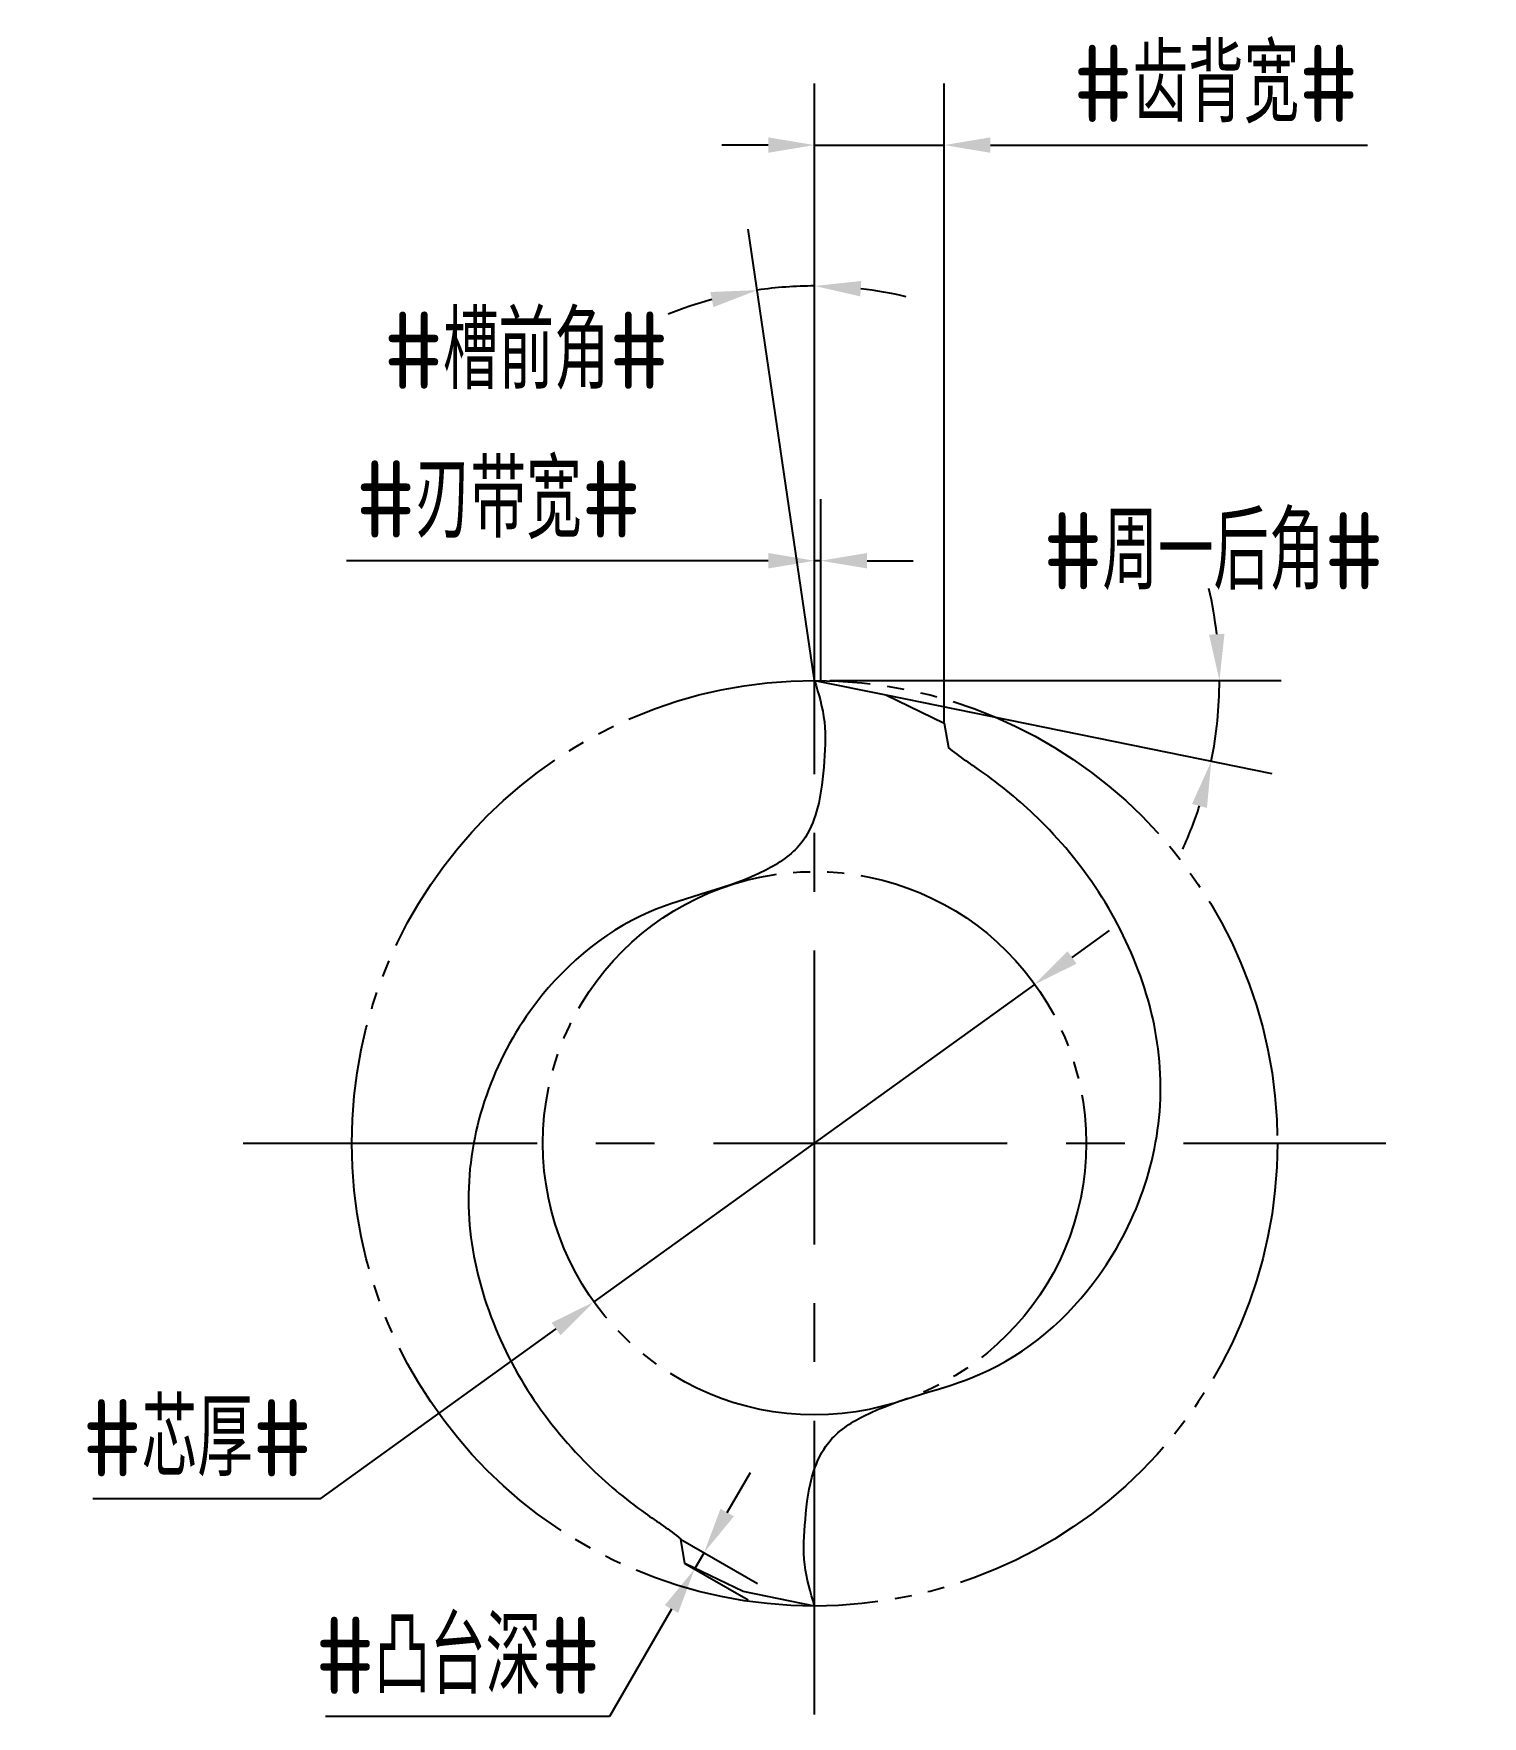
# Model space of a CAD drawing. Header units: millimetres. Extents: x 159.7 to 206.6, y 67.4 to 121.9.
import ezdxf

# ---------------------------------------------------------------- set-up
doc = ezdxf.new("R2010")
doc.units = ezdxf.units.MM
for name, pattern in [('ACAD_ISO04W100', [30, 24, -3, 0, -3]), ('CENTER', [50.8, 31.75, -6.35, 6.35, -6.35]), ('JIS_09_08', [10.75, 8, -0.55, 0.55, -0.55, 0.55, -0.55])]:
    doc.linetypes.add(name, pattern=pattern)
for name, color, linetype in [('中心线', 2, 'ACAD_ISO04W100'), ('标注', 7, 'Continuous'), ('虚线轮廓', 1, 'Continuous'), ('轮廓', 4, 'Continuous')]:
    doc.layers.add(name, color=color, linetype=linetype)
doc.styles.add('CFST0', font='gbenor.shx', dxfattribs={"bigfont": 'gbcbig.shx'})
doc.dimstyles.new('TYToolDesignC1-1', dxfattribs={"dimtxt": 2.5, "dimasz": 1.5, "dimexe": 2, "dimexo": 0, "dimtad": 1, "dimtoh": 1, "dimdec": 3, "dimdsep": 46, "dimtxsty": 'CFST0', "dimcen": 2.502, "dimclrd": 3, "dimclre": 3, "dimclrt": 3, "dimazin": 2, "dimtfac": 1, "dimtdec": 3, "dimtmove": 0, "dimatfit": 3, "dimfxl": 1, "dimarcsym": 0})

# ---------------------------------------------------------------- blocks, each defined once
blk = doc.blocks.new('*D5')
at = {"layer": 'Defpoints', "color": 0, "transparency": 16777216}
for p in [(192.129, 91.085), (177.841, 80.795)]:
    blk.add_point(p, dxfattribs=at)
at = {"layer": '标注', "color": 3, "lineweight": -2, "transparency": 16777216}
for p, q in [((193.346, 91.961), (194.563, 92.838)), ((192.129, 91.085), (177.841, 80.795)), ((169.001, 74.428), (176.624, 79.919)), ((161.611, 74.428), (169.001, 74.428))]:
    blk.add_line(p, q, dxfattribs=at)
at = {"layer": '标注', "color": 3, "transparency": 16777216}
for points in [[(193.2, 92.164), (193.492, 91.758), (192.129, 91.085)], [(176.478, 80.122), (176.77, 79.716), (177.841, 80.795)]]:
    blk.add_solid(points, dxfattribs=at)
at = {"layer": '标注', "color": 3, "transparency": 16777216, "insert": (164.993, 76.386), "char_height": 2.5, "attachment_point": 5, "style": 'CFST0'}
blk.add_mtext('#芯厚#', dxfattribs=at)
blk = doc.blocks.new('*D3')
at = {"layer": 'Defpoints', "color": 0, "transparency": 16777216}
for p in [(184.379, 113.71), (185, 100.94), (185, 100.94), (185, 100), (185.26, 99.17)]:
    blk.add_point(p, dxfattribs=at)
at = {"layer": '标注', "color": 3, "lineweight": -2, "transparency": 16777216}
for q in [(185, 115.725), (182.851, 115.568)]:
    blk.add_line((185, 100.94), q, dxfattribs=at)
for start, end in [(90, 98.3566), (76.5476, 83.2738), (105.0828, 111.809)]:
    blk.add_arc((185, 100.94), 12.785, start, end, dxfattribs=at)
at = {"layer": '标注', "color": 3, "transparency": 16777216}
for points in [[(181.622, 113.529), (181.724, 113.04), (183.142, 113.589)], [(186.483, 113.387), (186.512, 113.886), (185, 113.725)]]:
    blk.add_solid(points, dxfattribs=at)
at = {"layer": '标注', "color": 3, "transparency": 16777216, "insert": (175.656, 111.624), "char_height": 2.5, "attachment_point": 5, "style": 'CFST0'}
blk.add_mtext('#槽前角#', dxfattribs=at)
blk = doc.blocks.new('*D1')
at = {"layer": 'Defpoints', "color": 0, "transparency": 16777216}
for p in [(185, 100.94), (185, 100.94), (185.5, 100.94), (187.31, 100.47), (198.005, 99.189)]:
    blk.add_point(p, dxfattribs=at)
at = {"layer": '标注', "color": 3, "lineweight": -2, "transparency": 16777216}
for p, q in [((185.5, 100.94), (200.123, 100.94)), ((187.31, 100.47), (199.819, 97.925))]:
    blk.add_line(p, q, dxfattribs=at)
for start, end in [(6.5529, 13.1057), (348.4994, 0), (335.3937, 341.9465)]:
    blk.add_arc((185, 100.94), 13.123, start, end, dxfattribs=at)
at = {"layer": '标注', "color": 3, "transparency": 16777216}
for points in [[(198.286, 102.452), (197.787, 102.423), (198.123, 100.94)], [(197.235, 96.937), (197.718, 96.809), (197.859, 98.324)]]:
    blk.add_solid(points, dxfattribs=at)
at = {"layer": '标注', "color": 3, "transparency": 16777216, "insert": (197.93, 105.124), "char_height": 2.5, "attachment_point": 5, "style": 'CFST0'}
blk.add_mtext('#周一后角#', dxfattribs=at)
blk = doc.blocks.new('*D2')
at = {"layer": 'Defpoints', "color": 0, "transparency": 16777216}
for p in [(189.2, 118.291), (185, 100.94), (189.2, 99.56)]:
    blk.add_point(p, dxfattribs=at)
at = {"layer": '标注', "color": 3, "lineweight": -2, "transparency": 16777216}
for p, q in [((185, 100.94), (185, 120.291)), ((189.2, 99.56), (189.2, 120.291)), ((183.5, 118.291), (182, 118.291)), ((185, 118.291), (189.2, 118.291)), ((190.7, 118.291), (202.924, 118.291))]:
    blk.add_line(p, q, dxfattribs=at)
at = {"layer": '标注', "color": 3, "transparency": 16777216}
for points in [[(183.5, 118.541), (183.5, 118.041), (185, 118.291)], [(190.7, 118.541), (190.7, 118.041), (189.2, 118.291)]]:
    blk.add_solid(points, dxfattribs=at)
at = {"layer": '标注', "color": 3, "transparency": 16777216, "insert": (198.007, 120.262), "char_height": 2.5, "attachment_point": 5, "style": 'CFST0'}
blk.add_mtext('#齿背宽#', dxfattribs=at)
blk = doc.blocks.new('*D4')
at = {"layer": 'Defpoints', "color": 0, "transparency": 16777216}
for p in [(185.2, 104.82), (185, 100.94), (185.2, 100.94)]:
    blk.add_point(p, dxfattribs=at)
at = {"layer": '标注', "color": 3, "lineweight": -2, "transparency": 16777216}
for p, q in [((185, 100.94), (185, 106.82)), ((185.2, 100.94), (185.2, 106.82)), ((183.5, 104.82), (169.835, 104.82)), ((185.2, 104.82), (185, 104.82)), ((186.7, 104.82), (188.2, 104.82))]:
    blk.add_line(p, q, dxfattribs=at)
at = {"layer": '标注', "color": 3, "transparency": 16777216}
for points in [[(183.5, 105.07), (183.5, 104.57), (185, 104.82)], [(186.7, 105.07), (186.7, 104.57), (185.2, 104.82)]]:
    blk.add_solid(points, dxfattribs=at)
at = {"layer": '标注', "color": 3, "transparency": 16777216, "insert": (174.753, 106.792), "char_height": 2.5, "attachment_point": 5, "style": 'CFST0'}
blk.add_mtext('#刃带宽#', dxfattribs=at)
blk = doc.blocks.new('*D6')
at = {"layer": 'Defpoints', "color": 0, "transparency": 16777216}
for p in [(180.66, 73.11), (180.8, 72.32), (181.112, 72.14)]:
    blk.add_point(p, dxfattribs=at)
at = {"layer": '标注', "color": 3, "lineweight": -2, "transparency": 16777216}
for p, q in [((182.169, 73.971), (182.919, 75.27)), ((180.66, 73.11), (183.151, 71.672)), ((181.419, 72.672), (181.112, 72.14)), ((180.8, 72.32), (182.844, 71.14)), ((180.362, 70.841), (178.355, 67.364)), ((178.355, 67.364), (169.146, 67.364))]:
    blk.add_line(p, q, dxfattribs=at)
at = {"layer": '标注', "color": 3, "transparency": 16777216}
for points in [[(181.953, 74.096), (182.386, 73.846), (181.419, 72.672)], [(180.146, 70.966), (180.579, 70.716), (181.112, 72.14)]]:
    blk.add_solid(points, dxfattribs=at)
at = {"layer": '标注', "color": 3, "transparency": 16777216, "insert": (173.438, 69.336), "char_height": 2.5, "attachment_point": 5, "style": 'CFST0'}
blk.add_mtext('#凸台深#', dxfattribs=at)

msp = doc.modelspace()

# ---------------------------------------------------------------- linework, layer by layer
at = {"layer": '中心线', "linetype": 'CENTER', "ltscale": 0.3}
for p, q in [((185, 67.422), (185, 104.458)), ((166.482, 85.94), (203.518, 85.94))]:
    msp.add_line(p, q, dxfattribs=at)
at = {"layer": '虚线轮廓', "color": 7, "linetype": 'JIS_09_08'}
for radius in [15, 8.8047]:
    msp.add_circle((185, 85.94), radius, dxfattribs=at)
at = {"layer": '轮廓', "linetype": 'Continuous'}
for p, q in [((185, 100.94), (187.311, 100.4721)), ((187.311, 100.4721), (189.2, 99.5574)), ((182.689, 71.4079), (180.8, 72.3226)), ((185, 70.94), (182.689, 71.4079))]:
    msp.add_line(p, q, dxfattribs=at)
at = {"layer": '轮廓'}
for p, q in [((189.2, 99.5574), (189.3389, 98.7696)), ((180.8, 72.3226), (180.6611, 73.1104))]:
    msp.add_line(p, q, dxfattribs=at)
at = {"layer": '轮廓', "linetype": 'Continuous'}
for points in [[(185, 100.94), (185.1324, 100.4977), (185.4066, 99.5817), (185.3035, 98.0963), (185.1529, 96.7377), (184.5597, 95.481), (182.687, 94.2435), (179.1748, 93.6942), (175.0623, 90.1262), (173.0517, 84.0902), (174.8988, 78.7327), (177.428, 75.6183), (179.2169, 74.1077), (180.2993, 73.4181), (180.6611, 73.1104)], [(185, 70.94), (184.8676, 71.3823), (184.5934, 72.2983), (184.6965, 73.7837), (184.8471, 75.1423), (185.4403, 76.399), (187.313, 77.6365), (190.8252, 78.1858), (194.9377, 81.7538), (196.9483, 87.7898), (195.1012, 93.1473), (192.572, 96.2617), (190.7831, 97.7723), (189.7007, 98.4619), (189.3389, 98.7696)]]:
    msp.add_open_spline(points, degree=3, knots=[0, 0, 0, 0, 1.373864, 2.8452398, 4.4133946, 5.4666549, 6.88846, 10.9045266, 15.9327156, 22.3647847, 28.7912378, 31.9423785, 34.3556877, 35.7805091, 35.7805091, 35.7805091, 35.7805091], dxfattribs=at)

# ---------------------------------------------------------------- dimensions: what is measured, and where the dimension line sits
at = {"layer": '标注'}
for base, p2, text, picture, middle in [((189.2, 118.2909), (189.2, 99.56), '#齿背宽#', '*D2', (198.0067, 118.2909)), ((185.2, 104.82), (185.2, 100.94), '#刃带宽#', '*D4', (174.7526, 104.82))]:
    dim = msp.add_linear_dim(base=base, p1=(185, 100.94), p2=p2, text=text, dimstyle='TYToolDesignC1-1', dxfattribs=at)
    dim.commit()
    dim.dimension.update_dxf_attribs({"geometry": picture, "text_midpoint": middle, "dimtype": 160})
for base, line1, line2, text, picture, middle in [((184.3787, 113.7096), ((185, 100.94), (185, 100)), ((185, 100.94), (185.26, 99.17)), '#槽前角#', '*D3', (175.6564, 109.6663)), ((198.0053, 99.1892), ((185, 100.94), (187.31, 100.47)), ((185, 100.94), (185.5, 100.94)), '#周一后角#', '*D1', (197.93, 103.18))]:
    dim = msp.add_angular_dim_2l(base=base, line1=line1, line2=line2, text=text, dimstyle='TYToolDesignC1-1', dxfattribs=at)
    dim.commit()
    dim.dimension.update_dxf_attribs({"geometry": picture, "text_midpoint": middle, "dimtype": 162})
dim = msp.add_diameter_dim_2p(p1=(192.1287, 91.0847), p2=(177.8413, 80.7953), text='#芯厚#', dimstyle='TYToolDesignC1-1', dxfattribs=at)
dim.commit()
dim.dimension.update_dxf_attribs({"geometry": '*D5', "text_midpoint": (164.9933, 74.4284), "dimtype": 163})
dim = msp.add_linear_dim(base=(181.1122, 72.1398), p1=(180.66, 73.11), p2=(180.8, 72.32), angle=240, text='#凸台深#', dimstyle='TYToolDesignC1-1', dxfattribs=at)
dim.commit()
dim.dimension.update_dxf_attribs({"geometry": '*D6', "text_midpoint": (173.4379, 67.3644), "dimtype": 160})

doc.saveas('drawing.dxf')
